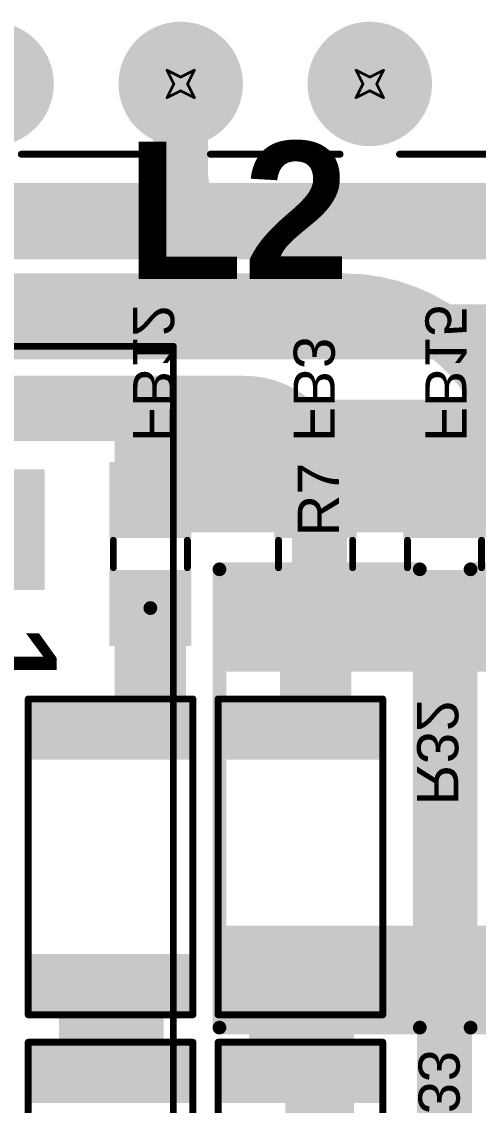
# Model space of a CAD drawing. Header units: inches. Extents: x 0 to 35.2, y -0.7 to 15.9.
# Drawn here: x 1.026 to 1.359, y 2.477 to 3.266 of the extents above; entities that cross this region are included whole.
import ezdxf

# ---------------------------------------------------------------- set-up
doc = ezdxf.new("R2010")
doc.units = ezdxf.units.IN
doc.header["$MEASUREMENT"] = 0
for name, color, linetype in [('Bottom Layer', 5, 'Continuous'), ('Bottom Overlay', 54, 'Continuous'), ('Bottom Paste', 16, 'Continuous'), ('Bottom Solder', 6, 'Continuous'), ('Drill Drawing', 1, 'Continuous'), ('GND1', 16, 'Continuous'), ('GND2', 76, 'Continuous'), ('Multi-Layer', 9, 'Continuous'), ('Pad Holes', 156, 'Continuous'), ('Top Layer', 1, 'Continuous'), ('Top Overlay', 2, 'Continuous'), ('Top Paste', 8, 'Continuous'), ('Top Solder', 216, 'Continuous')]:
    doc.layers.add(name, color=color, linetype=linetype)
doc.styles.add('Arial', font='', dxfattribs={"height": 0.2})
doc.styles.add('Arial_Bold', font='', dxfattribs={"height": 0.2})
doc.styles.get('Arial').set_extended_font_data('Arial')
doc.styles.get('Arial_Bold').set_extended_font_data('Arial', bold=True)

# ---------------------------------------------------------------- blocks, each defined once
blk = doc.blocks.new('RAC05_05SK_480_26')
at = {"layer": 'Bottom Layer'}
blk.add_hatch(color=5, dxfattribs=at).paths.add_polyline_path([(-0.93996065, 0.43996065), (-0.86003935, 0.43996065), (-0.86003935, 0.36003935), (-0.93996065, 0.36003935)])
at = {"layer": 'Bottom Solder'}
blk.add_hatch(color=6, dxfattribs=at).paths.add_polyline_path([(-0.94396065, 0.44396065), (-0.85603935, 0.44396065), (-0.85603935, 0.35603935), (-0.94396065, 0.35603935)])
at = {"layer": 'GND1'}
blk.add_hatch(color=16, dxfattribs=at).paths.add_polyline_path([(-0.93996065, 0.43996065), (-0.86003935, 0.43996065), (-0.86003935, 0.36003935), (-0.93996065, 0.36003935)])
at = {"layer": 'GND2'}
blk.add_hatch(color=76, dxfattribs=at).paths.add_polyline_path([(-0.93996065, 0.43996065), (-0.86003935, 0.43996065), (-0.86003935, 0.36003935), (-0.93996065, 0.36003935)])
at = {"layer": 'Multi-Layer'}
blk.add_hatch(color=9, dxfattribs=at).paths.add_polyline_path([(-0.93996065, 0.43996065), (-0.86003935, 0.43996065), (-0.86003935, 0.36003935), (-0.93996065, 0.36003935)])
at = {"layer": 'Top Layer'}
blk.add_hatch(color=1, dxfattribs=at).paths.add_polyline_path([(-0.93996065, 0.43996065), (-0.86003935, 0.43996065), (-0.86003935, 0.36003935), (-0.93996065, 0.36003935)])
at = {"layer": 'Top Solder'}
blk.add_hatch(color=216, dxfattribs=at).paths.add_polyline_path([(-0.94396065, 0.44396065), (-0.85603935, 0.44396065), (-0.85603935, 0.35603935), (-0.94396065, 0.35603935)])
at = {"layer": 'Top Overlay'}
for points in [[(-1.0334646, -0.5409449, 0.005, 0.005, 0), (-1.0334646, 0.5377953, 0.005, 0.005, 0)], [(1.0334646, 0.5377953, 0.005, 0.005, 0), (-1.0334646, 0.5377953, 0.005, 0.005, 0)]]:
    blk.add_lwpolyline(points, format="xyseb", dxfattribs=at)
blk.add_lwpolyline([(-1.0347146, 0.5377953, 0.0025, 0.0025, 1), (-1.0322146, 0.5377953, 0.0025, 0.0025, 1)], format="xyseb", close=True, dxfattribs=at)
blk.add_lwpolyline([(-1.0347146, 0.5377953, 0.0025, 0.0025, 1), (-1.0322146, 0.5377953, 0.0025, 0.0025, 1)], format="xyseb", close=True, dxfattribs=at)
at = {"layer": 'Top Overlay', "style": 'Arial'}
blk.add_text('1', height=0.0787402, dxfattribs=at).set_placement((-0.8349996, 0.3739996))
blk = doc.blocks.new('RES_2010_B_47')
at = {"layer": 'Bottom Layer'}
for points in [[(-0.11023625, 0.0551181), (-0.07480315, 0.0551181), (-0.07480315, -0.0551181), (-0.11023625, -0.0551181)], [(0.07480315, 0.0551181), (0.11023625, 0.0551181), (0.11023625, -0.0551181), (0.07480315, -0.0551181)]]:
    blk.add_hatch(color=5, dxfattribs=at).paths.add_polyline_path(points)
at = {"layer": 'Bottom Paste'}
for points in [[(-0.11023625, 0.0551181), (-0.07480315, 0.0551181), (-0.07480315, -0.0551181), (-0.11023625, -0.0551181)], [(0.07480315, 0.0551181), (0.11023625, 0.0551181), (0.11023625, -0.0551181), (0.07480315, -0.0551181)]]:
    blk.add_hatch(color=16, dxfattribs=at).paths.add_polyline_path(points)
at = {"layer": 'Bottom Solder'}
for points in [[(-0.11423625, 0.0591181), (-0.07080315, 0.0591181), (-0.07080315, -0.0591181), (-0.11423625, -0.0591181)], [(0.07080315, 0.0591181), (0.11423625, 0.0591181), (0.11423625, -0.0591181), (0.07080315, -0.0591181)]]:
    blk.add_hatch(color=6, dxfattribs=at).paths.add_polyline_path(points)
at = {"layer": 'Bottom Overlay'}
for points in [[(0.115, 0.06, 0.005, 0.005, 0), (-0.115, 0.06, 0.005, 0.005, 0)], [(-0.115, -0.06, 0.005, 0.005, 0), (-0.115, 0.06, 0.005, 0.005, 0)], [(0.115, -0.06, 0.005, 0.005, 0), (0.115, 0.06, 0.005, 0.005, 0)], [(0.115, -0.06, 0.005, 0.005, 0), (-0.115, -0.06, 0.005, 0.005, 0)]]:
    blk.add_lwpolyline(points, format="xyseb", dxfattribs=at)
for points in [[(-0.11625, 0.06, 0.0025, 0.0025, 1), (-0.11375, 0.06, 0.0025, 0.0025, 1)], [(-0.11625, 0.06, 0.0025, 0.0025, 1), (-0.11375, 0.06, 0.0025, 0.0025, 1)], [(0.11375, 0.06, 0.0025, 0.0025, 1), (0.11625, 0.06, 0.0025, 0.0025, 1)], [(0.11375, 0.06, 0.0025, 0.0025, 1), (0.11625, 0.06, 0.0025, 0.0025, 1)], [(-0.11625, -0.06, 0.0025, 0.0025, 1), (-0.11375, -0.06, 0.0025, 0.0025, 1)], [(-0.11625, -0.06, 0.0025, 0.0025, 1), (-0.11375, -0.06, 0.0025, 0.0025, 1)], [(0.11375, -0.06, 0.0025, 0.0025, 1), (0.11625, -0.06, 0.0025, 0.0025, 1)], [(0.11375, -0.06, 0.0025, 0.0025, 1), (0.11625, -0.06, 0.0025, 0.0025, 1)]]:
    blk.add_lwpolyline(points, format="xyseb", close=True, dxfattribs=at)
blk = doc.blocks.new('RES_2010_B_48')
at = {"layer": 'Bottom Layer'}
for points in [[(-0.11023625, 0.0551181), (-0.07480315, 0.0551181), (-0.07480315, -0.0551181), (-0.11023625, -0.0551181)], [(0.07480315, 0.0551181), (0.11023625, 0.0551181), (0.11023625, -0.0551181), (0.07480315, -0.0551181)]]:
    blk.add_hatch(color=5, dxfattribs=at).paths.add_polyline_path(points)
at = {"layer": 'Bottom Paste'}
for points in [[(-0.11023625, 0.0551181), (-0.07480315, 0.0551181), (-0.07480315, -0.0551181), (-0.11023625, -0.0551181)], [(0.07480315, 0.0551181), (0.11023625, 0.0551181), (0.11023625, -0.0551181), (0.07480315, -0.0551181)]]:
    blk.add_hatch(color=16, dxfattribs=at).paths.add_polyline_path(points)
at = {"layer": 'Bottom Solder'}
for points in [[(-0.11423625, 0.0591181), (-0.07080315, 0.0591181), (-0.07080315, -0.0591181), (-0.11423625, -0.0591181)], [(0.07080315, 0.0591181), (0.11423625, 0.0591181), (0.11423625, -0.0591181), (0.07080315, -0.0591181)]]:
    blk.add_hatch(color=6, dxfattribs=at).paths.add_polyline_path(points)
at = {"layer": 'Bottom Overlay'}
for points in [[(0.115, 0.06, 0.005, 0.005, 0), (-0.115, 0.06, 0.005, 0.005, 0)], [(-0.115, -0.06, 0.005, 0.005, 0), (-0.115, 0.06, 0.005, 0.005, 0)], [(0.115, -0.06, 0.005, 0.005, 0), (0.115, 0.06, 0.005, 0.005, 0)], [(0.115, -0.06, 0.005, 0.005, 0), (-0.115, -0.06, 0.005, 0.005, 0)]]:
    blk.add_lwpolyline(points, format="xyseb", dxfattribs=at)
for points in [[(-0.11625, 0.06, 0.0025, 0.0025, 1), (-0.11375, 0.06, 0.0025, 0.0025, 1)], [(-0.11625, 0.06, 0.0025, 0.0025, 1), (-0.11375, 0.06, 0.0025, 0.0025, 1)], [(0.11375, 0.06, 0.0025, 0.0025, 1), (0.11625, 0.06, 0.0025, 0.0025, 1)], [(0.11375, 0.06, 0.0025, 0.0025, 1), (0.11625, 0.06, 0.0025, 0.0025, 1)], [(-0.11625, -0.06, 0.0025, 0.0025, 1), (-0.11375, -0.06, 0.0025, 0.0025, 1)], [(-0.11625, -0.06, 0.0025, 0.0025, 1), (-0.11375, -0.06, 0.0025, 0.0025, 1)], [(0.11375, -0.06, 0.0025, 0.0025, 1), (0.11625, -0.06, 0.0025, 0.0025, 1)], [(0.11375, -0.06, 0.0025, 0.0025, 1), (0.11625, -0.06, 0.0025, 0.0025, 1)]]:
    blk.add_lwpolyline(points, format="xyseb", close=True, dxfattribs=at)
blk = doc.blocks.new('RES_2010_B_78')
at = {"layer": 'Bottom Layer'}
for points in [[(-0.11023625, 0.0551181), (-0.07480315, 0.0551181), (-0.07480315, -0.0551181), (-0.11023625, -0.0551181)], [(0.07480315, 0.0551181), (0.11023625, 0.0551181), (0.11023625, -0.0551181), (0.07480315, -0.0551181)]]:
    blk.add_hatch(color=5, dxfattribs=at).paths.add_polyline_path(points)
at = {"layer": 'Bottom Paste'}
for points in [[(-0.11023625, 0.0551181), (-0.07480315, 0.0551181), (-0.07480315, -0.0551181), (-0.11023625, -0.0551181)], [(0.07480315, 0.0551181), (0.11023625, 0.0551181), (0.11023625, -0.0551181), (0.07480315, -0.0551181)]]:
    blk.add_hatch(color=16, dxfattribs=at).paths.add_polyline_path(points)
at = {"layer": 'Bottom Solder'}
for points in [[(-0.11423625, 0.0591181), (-0.07080315, 0.0591181), (-0.07080315, -0.0591181), (-0.11423625, -0.0591181)], [(0.07080315, 0.0591181), (0.11423625, 0.0591181), (0.11423625, -0.0591181), (0.07080315, -0.0591181)]]:
    blk.add_hatch(color=6, dxfattribs=at).paths.add_polyline_path(points)
at = {"layer": 'Bottom Overlay'}
for points in [[(0.115, 0.06, 0.005, 0.005, 0), (-0.115, 0.06, 0.005, 0.005, 0)], [(-0.115, -0.06, 0.005, 0.005, 0), (-0.115, 0.06, 0.005, 0.005, 0)], [(0.115, -0.06, 0.005, 0.005, 0), (0.115, 0.06, 0.005, 0.005, 0)], [(0.115, -0.06, 0.005, 0.005, 0), (-0.115, -0.06, 0.005, 0.005, 0)]]:
    blk.add_lwpolyline(points, format="xyseb", dxfattribs=at)
for points in [[(-0.11625, 0.06, 0.0025, 0.0025, 1), (-0.11375, 0.06, 0.0025, 0.0025, 1)], [(-0.11625, 0.06, 0.0025, 0.0025, 1), (-0.11375, 0.06, 0.0025, 0.0025, 1)], [(0.11375, 0.06, 0.0025, 0.0025, 1), (0.11625, 0.06, 0.0025, 0.0025, 1)], [(0.11375, 0.06, 0.0025, 0.0025, 1), (0.11625, 0.06, 0.0025, 0.0025, 1)], [(-0.11625, -0.06, 0.0025, 0.0025, 1), (-0.11375, -0.06, 0.0025, 0.0025, 1)], [(-0.11625, -0.06, 0.0025, 0.0025, 1), (-0.11375, -0.06, 0.0025, 0.0025, 1)], [(0.11375, -0.06, 0.0025, 0.0025, 1), (0.11625, -0.06, 0.0025, 0.0025, 1)], [(0.11375, -0.06, 0.0025, 0.0025, 1), (0.11625, -0.06, 0.0025, 0.0025, 1)]]:
    blk.add_lwpolyline(points, format="xyseb", close=True, dxfattribs=at)
blk = doc.blocks.new('RES_2010_B_79')
at = {"layer": 'Bottom Layer'}
for points in [[(-0.11023625, 0.0551181), (-0.07480315, 0.0551181), (-0.07480315, -0.0551181), (-0.11023625, -0.0551181)], [(0.07480315, 0.0551181), (0.11023625, 0.0551181), (0.11023625, -0.0551181), (0.07480315, -0.0551181)]]:
    blk.add_hatch(color=5, dxfattribs=at).paths.add_polyline_path(points)
at = {"layer": 'Bottom Paste'}
for points in [[(-0.11023625, 0.0551181), (-0.07480315, 0.0551181), (-0.07480315, -0.0551181), (-0.11023625, -0.0551181)], [(0.07480315, 0.0551181), (0.11023625, 0.0551181), (0.11023625, -0.0551181), (0.07480315, -0.0551181)]]:
    blk.add_hatch(color=16, dxfattribs=at).paths.add_polyline_path(points)
at = {"layer": 'Bottom Solder'}
for points in [[(-0.11423625, 0.0591181), (-0.07080315, 0.0591181), (-0.07080315, -0.0591181), (-0.11423625, -0.0591181)], [(0.07080315, 0.0591181), (0.11423625, 0.0591181), (0.11423625, -0.0591181), (0.07080315, -0.0591181)]]:
    blk.add_hatch(color=6, dxfattribs=at).paths.add_polyline_path(points)
at = {"layer": 'Bottom Overlay'}
for points in [[(0.115, 0.06, 0.005, 0.005, 0), (-0.115, 0.06, 0.005, 0.005, 0)], [(-0.115, -0.06, 0.005, 0.005, 0), (-0.115, 0.06, 0.005, 0.005, 0)], [(0.115, -0.06, 0.005, 0.005, 0), (0.115, 0.06, 0.005, 0.005, 0)], [(0.115, -0.06, 0.005, 0.005, 0), (-0.115, -0.06, 0.005, 0.005, 0)]]:
    blk.add_lwpolyline(points, format="xyseb", dxfattribs=at)
for points in [[(-0.11625, 0.06, 0.0025, 0.0025, 1), (-0.11375, 0.06, 0.0025, 0.0025, 1)], [(-0.11625, 0.06, 0.0025, 0.0025, 1), (-0.11375, 0.06, 0.0025, 0.0025, 1)], [(0.11375, 0.06, 0.0025, 0.0025, 1), (0.11625, 0.06, 0.0025, 0.0025, 1)], [(0.11375, 0.06, 0.0025, 0.0025, 1), (0.11625, 0.06, 0.0025, 0.0025, 1)], [(-0.11625, -0.06, 0.0025, 0.0025, 1), (-0.11375, -0.06, 0.0025, 0.0025, 1)], [(-0.11625, -0.06, 0.0025, 0.0025, 1), (-0.11375, -0.06, 0.0025, 0.0025, 1)], [(0.11375, -0.06, 0.0025, 0.0025, 1), (0.11625, -0.06, 0.0025, 0.0025, 1)], [(0.11375, -0.06, 0.0025, 0.0025, 1), (0.11625, -0.06, 0.0025, 0.0025, 1)]]:
    blk.add_lwpolyline(points, format="xyseb", close=True, dxfattribs=at)
blk = doc.blocks.new('RES_2512_100')
at = {"layer": 'Top Layer'}
for points in [[(-0.15944875, 0.06692915), (-0.09645665, 0.06692915), (-0.09645665, -0.06692915), (-0.15944875, -0.06692915)], [(0.09645675, 0.06692915), (0.15944885, 0.06692915), (0.15944885, -0.06692915), (0.09645675, -0.06692915)]]:
    blk.add_hatch(color=1, dxfattribs=at).paths.add_polyline_path(points)
at = {"layer": 'Top Paste'}
for points in [[(-0.15944875, 0.06692915), (-0.09645665, 0.06692915), (-0.09645665, -0.06692915), (-0.15944875, -0.06692915)], [(0.09645675, 0.06692915), (0.15944885, 0.06692915), (0.15944885, -0.06692915), (0.09645675, -0.06692915)]]:
    blk.add_hatch(color=8, dxfattribs=at).paths.add_polyline_path(points)
at = {"layer": 'Top Solder'}
for points in [[(-0.16344875, 0.07092915), (-0.09245665, 0.07092915), (-0.09245665, -0.07092915), (-0.16344875, -0.07092915)], [(0.09245675, 0.07092915), (0.16344885, 0.07092915), (0.16344885, -0.07092915), (0.09245675, -0.07092915)]]:
    blk.add_hatch(color=216, dxfattribs=at).paths.add_polyline_path(points)
at = {"layer": 'Top Overlay'}
for points in [[(-0.167, -0.073, 0.01, 0.01, 0), (-0.167, 0.073, 0.01, 0.01, 0)], [(0.1667936, 0.073, 0.01, 0.01, 0), (-0.167, 0.073, 0.01, 0.01, 0)], [(0.1667936, -0.073, 0.01, 0.01, 0), (0.1667936, 0.073, 0.01, 0.01, 0)], [(0.1667936, -0.073, 0.01, 0.01, 0), (-0.167, -0.073, 0.01, 0.01, 0)]]:
    blk.add_lwpolyline(points, format="xyseb", dxfattribs=at)
for points in [[(-0.1695, 0.073, 0.005, 0.005, 1), (-0.1645, 0.073, 0.005, 0.005, 1)], [(-0.1695, 0.073, 0.005, 0.005, 1), (-0.1645, 0.073, 0.005, 0.005, 1)], [(0.1642936, 0.073, 0.005, 0.005, 1), (0.1692936, 0.073, 0.005, 0.005, 1)], [(0.1642936, 0.073, 0.005, 0.005, 1), (0.1692936, 0.073, 0.005, 0.005, 1)], [(-0.1695, -0.073, 0.005, 0.005, 1), (-0.1645, -0.073, 0.005, 0.005, 1)], [(-0.1695, -0.073, 0.005, 0.005, 1), (-0.1645, -0.073, 0.005, 0.005, 1)], [(0.1642936, -0.073, 0.005, 0.005, 1), (0.1692936, -0.073, 0.005, 0.005, 1)], [(0.1642936, -0.073, 0.005, 0.005, 1), (0.1692936, -0.073, 0.005, 0.005, 1)]]:
    blk.add_lwpolyline(points, format="xyseb", close=True, dxfattribs=at)
blk = doc.blocks.new('RES_2512_102')
at = {"layer": 'Top Layer'}
for points in [[(-0.15944875, 0.06692915), (-0.09645665, 0.06692915), (-0.09645665, -0.06692915), (-0.15944875, -0.06692915)], [(0.09645675, 0.06692915), (0.15944885, 0.06692915), (0.15944885, -0.06692915), (0.09645675, -0.06692915)]]:
    blk.add_hatch(color=1, dxfattribs=at).paths.add_polyline_path(points)
at = {"layer": 'Top Paste'}
for points in [[(-0.15944875, 0.06692915), (-0.09645665, 0.06692915), (-0.09645665, -0.06692915), (-0.15944875, -0.06692915)], [(0.09645675, 0.06692915), (0.15944885, 0.06692915), (0.15944885, -0.06692915), (0.09645675, -0.06692915)]]:
    blk.add_hatch(color=8, dxfattribs=at).paths.add_polyline_path(points)
at = {"layer": 'Top Solder'}
for points in [[(-0.16344875, 0.07092915), (-0.09245665, 0.07092915), (-0.09245665, -0.07092915), (-0.16344875, -0.07092915)], [(0.09245675, 0.07092915), (0.16344885, 0.07092915), (0.16344885, -0.07092915), (0.09245675, -0.07092915)]]:
    blk.add_hatch(color=216, dxfattribs=at).paths.add_polyline_path(points)
at = {"layer": 'Top Overlay'}
for points in [[(-0.167, -0.073, 0.01, 0.01, 0), (-0.167, 0.073, 0.01, 0.01, 0)], [(0.1667936, 0.073, 0.01, 0.01, 0), (-0.167, 0.073, 0.01, 0.01, 0)], [(0.1667936, -0.073, 0.01, 0.01, 0), (0.1667936, 0.073, 0.01, 0.01, 0)], [(0.1667936, -0.073, 0.01, 0.01, 0), (-0.167, -0.073, 0.01, 0.01, 0)]]:
    blk.add_lwpolyline(points, format="xyseb", dxfattribs=at)
for points in [[(-0.1695, 0.073, 0.005, 0.005, 1), (-0.1645, 0.073, 0.005, 0.005, 1)], [(-0.1695, 0.073, 0.005, 0.005, 1), (-0.1645, 0.073, 0.005, 0.005, 1)], [(0.1642936, 0.073, 0.005, 0.005, 1), (0.1692936, 0.073, 0.005, 0.005, 1)], [(0.1642936, 0.073, 0.005, 0.005, 1), (0.1692936, 0.073, 0.005, 0.005, 1)], [(-0.1695, -0.073, 0.005, 0.005, 1), (-0.1645, -0.073, 0.005, 0.005, 1)], [(-0.1695, -0.073, 0.005, 0.005, 1), (-0.1645, -0.073, 0.005, 0.005, 1)], [(0.1642936, -0.073, 0.005, 0.005, 1), (0.1692936, -0.073, 0.005, 0.005, 1)], [(0.1642936, -0.073, 0.005, 0.005, 1), (0.1692936, -0.073, 0.005, 0.005, 1)]]:
    blk.add_lwpolyline(points, format="xyseb", close=True, dxfattribs=at)
blk = doc.blocks.new('691322110007_116')
at = {"layer": 'Bottom Layer'}
h = blk.add_hatch(color=5, dxfattribs=at)
edge = h.paths.add_edge_path()
edge.add_arc((0, 0), 0.0413386, 0, 360)
h = blk.add_hatch(color=5, dxfattribs=at)
edge = h.paths.add_edge_path()
edge.add_arc((0.1377953, 0), 0.0413386, 0, 360)
h = blk.add_hatch(color=5, dxfattribs=at)
edge = h.paths.add_edge_path()
edge.add_arc((0.2755906, 0), 0.0413386, 0, 360)
at = {"layer": 'Bottom Solder'}
h = blk.add_hatch(color=6, dxfattribs=at)
edge = h.paths.add_edge_path()
edge.add_arc((0, 0), 0.0453386, 0, 360)
h = blk.add_hatch(color=6, dxfattribs=at)
edge = h.paths.add_edge_path()
edge.add_arc((0.1377953, 0), 0.0453386, 0, 360)
h = blk.add_hatch(color=6, dxfattribs=at)
edge = h.paths.add_edge_path()
edge.add_arc((0.2755906, 0), 0.0453386, 0, 360)
at = {"layer": 'GND1'}
h = blk.add_hatch(color=16, dxfattribs=at)
edge = h.paths.add_edge_path()
edge.add_arc((0, 0), 0.0413386, 0, 360)
h = blk.add_hatch(color=16, dxfattribs=at)
edge = h.paths.add_edge_path()
edge.add_arc((0.1377953, 0), 0.0413386, 0, 360)
h = blk.add_hatch(color=16, dxfattribs=at)
edge = h.paths.add_edge_path()
edge.add_arc((0.2755906, 0), 0.0413386, 0, 360)
at = {"layer": 'GND2'}
h = blk.add_hatch(color=76, dxfattribs=at)
edge = h.paths.add_edge_path()
edge.add_arc((0, 0), 0.0413386, 0, 360)
h = blk.add_hatch(color=76, dxfattribs=at)
edge = h.paths.add_edge_path()
edge.add_arc((0.1377953, 0), 0.0413386, 0, 360)
h = blk.add_hatch(color=76, dxfattribs=at)
edge = h.paths.add_edge_path()
edge.add_arc((0.2755906, 0), 0.0413386, 0, 360)
at = {"layer": 'Multi-Layer'}
h = blk.add_hatch(color=9, dxfattribs=at)
edge = h.paths.add_edge_path()
edge.add_arc((0, 0), 0.0413386, 0, 360)
h = blk.add_hatch(color=9, dxfattribs=at)
edge = h.paths.add_edge_path()
edge.add_arc((0.1377953, 0), 0.0413386, 0, 360)
h = blk.add_hatch(color=9, dxfattribs=at)
edge = h.paths.add_edge_path()
edge.add_arc((0.2755906, 0), 0.0413386, 0, 360)
at = {"layer": 'Pad Holes'}
h = blk.add_hatch(color=7, dxfattribs=at)
edge = h.paths.add_edge_path()
edge.add_arc((0, 0), 0.027559, 0, 360)
h = blk.add_hatch(color=7, dxfattribs=at)
edge = h.paths.add_edge_path()
edge.add_arc((0.1377953, 0), 0.027559, 0, 360)
h = blk.add_hatch(color=7, dxfattribs=at)
edge = h.paths.add_edge_path()
edge.add_arc((0.2755906, 0), 0.027559, 0, 360)
at = {"layer": 'Top Layer'}
h = blk.add_hatch(color=1, dxfattribs=at)
edge = h.paths.add_edge_path()
edge.add_arc((0, 0), 0.0413386, 0, 360)
h = blk.add_hatch(color=1, dxfattribs=at)
edge = h.paths.add_edge_path()
edge.add_arc((0.1377953, 0), 0.0413386, 0, 360)
h = blk.add_hatch(color=1, dxfattribs=at)
edge = h.paths.add_edge_path()
edge.add_arc((0.2755906, 0), 0.0413386, 0, 360)
at = {"layer": 'Top Solder'}
h = blk.add_hatch(color=216, dxfattribs=at)
edge = h.paths.add_edge_path()
edge.add_arc((0, 0), 0.0453386, 0, 360)
h = blk.add_hatch(color=216, dxfattribs=at)
edge = h.paths.add_edge_path()
edge.add_arc((0.1377953, 0), 0.0453386, 0, 360)
h = blk.add_hatch(color=216, dxfattribs=at)
edge = h.paths.add_edge_path()
edge.add_arc((0.2755906, 0), 0.0453386, 0, 360)
at = {"layer": 'Top Overlay'}
for points in [[(-0.0216534, 0.0511811, 0.005, 0.005, 0), (-0.1161417, 0.0511811, 0.005, 0.005, 0)], [(0.1161417, 0.0511811, 0.005, 0.005, 0), (0.0216534, 0.0511811, 0.005, 0.005, 0)], [(0.253937, 0.0511811, 0.005, 0.005, 0), (0.1594488, 0.0511811, 0.005, 0.005, 0)]]:
    blk.add_lwpolyline(points, format="xyseb", dxfattribs=at)
for points in [[(-0.0229034, 0.0511811, 0.0025, 0.0025, 1), (-0.0204034, 0.0511811, 0.0025, 0.0025, 1)], [(0.0204034, 0.0511811, 0.0025, 0.0025, 1), (0.0229034, 0.0511811, 0.0025, 0.0025, 1)], [(0.1148917, 0.0511811, 0.0025, 0.0025, 1), (0.1173917, 0.0511811, 0.0025, 0.0025, 1)], [(0.1581988, 0.0511811, 0.0025, 0.0025, 1), (0.1606988, 0.0511811, 0.0025, 0.0025, 1)], [(0.252687, 0.0511811, 0.0025, 0.0025, 1), (0.255187, 0.0511811, 0.0025, 0.0025, 1)]]:
    blk.add_lwpolyline(points, format="xyseb", close=True, dxfattribs=at)
blk = doc.blocks.new('I___0805_B_118')
at = {"layer": 'Bottom Layer'}
for points in [[(-0.06299205, 0.02598425), (-0.01574795, 0.02598425), (-0.01574795, -0.02598425), (-0.06299205, -0.02598425)], [(0.01574805, 0.02598425), (0.06299215, 0.02598425), (0.06299215, -0.02598425), (0.01574805, -0.02598425)]]:
    blk.add_hatch(color=5, dxfattribs=at).paths.add_polyline_path(points)
at = {"layer": 'Bottom Paste'}
for points in [[(-0.06299205, 0.02598425), (-0.01574795, 0.02598425), (-0.01574795, -0.02598425), (-0.06299205, -0.02598425)], [(0.01574805, 0.02598425), (0.06299215, 0.02598425), (0.06299215, -0.02598425), (0.01574805, -0.02598425)]]:
    blk.add_hatch(color=16, dxfattribs=at).paths.add_polyline_path(points)
at = {"layer": 'Bottom Solder'}
for points in [[(-0.06699205, 0.02998425), (-0.01174795, 0.02998425), (-0.01174795, -0.02998425), (-0.06699205, -0.02998425)], [(0.01174805, 0.02998425), (0.06699215, 0.02998425), (0.06699215, -0.02998425), (0.01174805, -0.02998425)]]:
    blk.add_hatch(color=6, dxfattribs=at).paths.add_polyline_path(points)
at = {"layer": 'Bottom Overlay'}
for points in [[(0.01, 0.027, 0.005, 0.005, 0), (-0.01, 0.027, 0.005, 0.005, 0)], [(0.01, -0.027, 0.005, 0.005, 0), (-0.01, -0.027, 0.005, 0.005, 0)]]:
    blk.add_lwpolyline(points, format="xyseb", dxfattribs=at)
for points in [[(-0.01125, 0.027, 0.0025, 0.0025, 1), (-0.00875, 0.027, 0.0025, 0.0025, 1)], [(0.00875, 0.027, 0.0025, 0.0025, 1), (0.01125, 0.027, 0.0025, 0.0025, 1)], [(-0.01125, -0.027, 0.0025, 0.0025, 1), (-0.00875, -0.027, 0.0025, 0.0025, 1)], [(0.00875, -0.027, 0.0025, 0.0025, 1), (0.01125, -0.027, 0.0025, 0.0025, 1)]]:
    blk.add_lwpolyline(points, format="xyseb", close=True, dxfattribs=at)
blk = doc.blocks.new('I___0805_B_119')
at = {"layer": 'Bottom Layer'}
for points in [[(-0.06299205, 0.02598425), (-0.01574795, 0.02598425), (-0.01574795, -0.02598425), (-0.06299205, -0.02598425)], [(0.01574805, 0.02598425), (0.06299215, 0.02598425), (0.06299215, -0.02598425), (0.01574805, -0.02598425)]]:
    blk.add_hatch(color=5, dxfattribs=at).paths.add_polyline_path(points)
at = {"layer": 'Bottom Paste'}
for points in [[(-0.06299205, 0.02598425), (-0.01574795, 0.02598425), (-0.01574795, -0.02598425), (-0.06299205, -0.02598425)], [(0.01574805, 0.02598425), (0.06299215, 0.02598425), (0.06299215, -0.02598425), (0.01574805, -0.02598425)]]:
    blk.add_hatch(color=16, dxfattribs=at).paths.add_polyline_path(points)
at = {"layer": 'Bottom Solder'}
for points in [[(-0.06699205, 0.02998425), (-0.01174795, 0.02998425), (-0.01174795, -0.02998425), (-0.06699205, -0.02998425)], [(0.01174805, 0.02998425), (0.06699215, 0.02998425), (0.06699215, -0.02998425), (0.01174805, -0.02998425)]]:
    blk.add_hatch(color=6, dxfattribs=at).paths.add_polyline_path(points)
at = {"layer": 'Bottom Overlay'}
for points in [[(0.01, 0.027, 0.005, 0.005, 0), (-0.01, 0.027, 0.005, 0.005, 0)], [(0.01, -0.027, 0.005, 0.005, 0), (-0.01, -0.027, 0.005, 0.005, 0)]]:
    blk.add_lwpolyline(points, format="xyseb", dxfattribs=at)
for points in [[(-0.01125, 0.027, 0.0025, 0.0025, 1), (-0.00875, 0.027, 0.0025, 0.0025, 1)], [(0.00875, 0.027, 0.0025, 0.0025, 1), (0.01125, 0.027, 0.0025, 0.0025, 1)], [(-0.01125, -0.027, 0.0025, 0.0025, 1), (-0.00875, -0.027, 0.0025, 0.0025, 1)], [(0.00875, -0.027, 0.0025, 0.0025, 1), (0.01125, -0.027, 0.0025, 0.0025, 1)]]:
    blk.add_lwpolyline(points, format="xyseb", close=True, dxfattribs=at)
blk = doc.blocks.new('I___0805_B_128')
at = {"layer": 'Bottom Layer'}
for points in [[(-0.06299205, 0.02598425), (-0.01574795, 0.02598425), (-0.01574795, -0.02598425), (-0.06299205, -0.02598425)], [(0.01574805, 0.02598425), (0.06299215, 0.02598425), (0.06299215, -0.02598425), (0.01574805, -0.02598425)]]:
    blk.add_hatch(color=5, dxfattribs=at).paths.add_polyline_path(points)
at = {"layer": 'Bottom Paste'}
for points in [[(-0.06299205, 0.02598425), (-0.01574795, 0.02598425), (-0.01574795, -0.02598425), (-0.06299205, -0.02598425)], [(0.01574805, 0.02598425), (0.06299215, 0.02598425), (0.06299215, -0.02598425), (0.01574805, -0.02598425)]]:
    blk.add_hatch(color=16, dxfattribs=at).paths.add_polyline_path(points)
at = {"layer": 'Bottom Solder'}
for points in [[(-0.06699205, 0.02998425), (-0.01174795, 0.02998425), (-0.01174795, -0.02998425), (-0.06699205, -0.02998425)], [(0.01174805, 0.02998425), (0.06699215, 0.02998425), (0.06699215, -0.02998425), (0.01174805, -0.02998425)]]:
    blk.add_hatch(color=6, dxfattribs=at).paths.add_polyline_path(points)
at = {"layer": 'Bottom Overlay'}
for points in [[(0.01, 0.027, 0.005, 0.005, 0), (-0.01, 0.027, 0.005, 0.005, 0)], [(0.01, -0.027, 0.005, 0.005, 0), (-0.01, -0.027, 0.005, 0.005, 0)]]:
    blk.add_lwpolyline(points, format="xyseb", dxfattribs=at)
for points in [[(-0.01125, 0.027, 0.0025, 0.0025, 1), (-0.00875, 0.027, 0.0025, 0.0025, 1)], [(0.00875, 0.027, 0.0025, 0.0025, 1), (0.01125, 0.027, 0.0025, 0.0025, 1)], [(-0.01125, -0.027, 0.0025, 0.0025, 1), (-0.00875, -0.027, 0.0025, 0.0025, 1)], [(0.00875, -0.027, 0.0025, 0.0025, 1), (0.01125, -0.027, 0.0025, 0.0025, 1)]]:
    blk.add_lwpolyline(points, format="xyseb", close=True, dxfattribs=at)

msp = doc.modelspace()

# ---------------------------------------------------------------- hatches: boundary and pattern name
at = {"layer": 'Bottom Layer'}
for points in [[(1.0936426, 2.8938474), (1.7299602, 2.8938474), (1.7299602, 2.9901104), (1.0936426, 2.9901104)], [(1.0936366, 2.7499923), (1.1456052, 2.7499923), (1.1456052, 2.8387293), (1.0936366, 2.8387293)], [(1.2140127, 2.7499924), (1.2659813, 2.7499924), (1.2659813, 2.8387294), (1.2140127, 2.8387294)], [(1.0531391, 2.4999875), (1.1292319, 2.4999875), (1.1292319, 2.5649529), (1.0531391, 2.5649529)], [(1.1915121, 2.4999952), (1.2676049, 2.4999952), (1.2676049, 2.5649606), (1.1915121, 2.5649606)]]:
    msp.add_hatch(color=5, dxfattribs=at).paths.add_polyline_path(points)

# ---------------------------------------------------------------- linework, layer by layer
for points in [[(1.1417339, 3.1544468, 0.04, 0.04, 0), (1.1417339, 3.2204724, 0.04, 0.04, 0)], [(1.1417339, 3.1544468, 0.04, 0.04, -0.4142135623730951), (1.1, 3.1127129, 0.04, 0.04, 0)], [(1.1834678, 3.1127129, 0.04, 0.04, -0.4142135623730951), (1.1417339, 3.1544468, 0.04, 0.04, 0)], [(0.8234211, 3.1127129, 0.04, 0.04, 0), (1.1, 3.1127129, 0.04, 0.04, 0)], [(1.1, 3.1127129, 0.04, 0.04, 0), (1.1834678, 3.1127129, 0.04, 0.04, 0)], [(1.1834678, 3.1127129, 0.04, 0.04, 0), (2.0649369, 3.1127129, 0.04, 0.04, 0)], [(0.8783531, 3.04, 0.04, 0.04, 0), (1.568047, 3.04, 0.04, 0.04, 0)], [(0.9633672, 2.9755185, 0.03, 0.03, 0), (1.3782618, 2.9755185, 0.03, 0.03, 0)], [(1.3339686, 1.565963, 0.04, 0.04, 0), (1.3339686, 2.8387294, 0.04, 0.04, 0)], [(1.1196269, 2.8387294, 0.01, 0.01, 0), (1.1196299, 2.8387294, 0.01, 0.01, 0)]]:
    msp.add_lwpolyline(points, format="xyseb", dxfattribs=at)
for points in [[(1.1317339, 3.2204724, 0.02, 0.02, 1), (1.1517339, 3.2204724, 0.02, 0.02, 1)], [(1.1317339, 3.1544468, 0.02, 0.02, 1), (1.1517339, 3.1544468, 0.02, 0.02, 1)], [(1.1317339, 3.1544468, 0.02, 0.02, 1), (1.1517339, 3.1544468, 0.02, 0.02, 1)], [(1.1317339, 3.1544468, 0.02, 0.02, 1), (1.1517339, 3.1544468, 0.02, 0.02, 1)], [(1.09, 3.1127129, 0.02, 0.02, 1), (1.11, 3.1127129, 0.02, 0.02, 1)], [(1.09, 3.1127129, 0.02, 0.02, 1), (1.11, 3.1127129, 0.02, 0.02, 1)], [(1.09, 3.1127129, 0.02, 0.02, 1), (1.11, 3.1127129, 0.02, 0.02, 1)], [(1.1734678, 3.1127129, 0.02, 0.02, 1), (1.1934678, 3.1127129, 0.02, 0.02, 1)], [(1.1734678, 3.1127129, 0.02, 0.02, 1), (1.1934678, 3.1127129, 0.02, 0.02, 1)], [(1.1734678, 3.1127129, 0.02, 0.02, 1), (1.1934678, 3.1127129, 0.02, 0.02, 1)], [(1.3239686, 2.8387294, 0.02, 0.02, 1), (1.3439686, 2.8387294, 0.02, 0.02, 1)], [(1.1171269, 2.8387294, 0.005, 0.005, 1), (1.1221269, 2.8387294, 0.005, 0.005, 1)], [(1.1171299, 2.8387294, 0.005, 0.005, 1), (1.1221299, 2.8387294, 0.005, 0.005, 1)]]:
    msp.add_lwpolyline(points, format="xyseb", close=True, dxfattribs=at)
at = {"layer": 'Drill Drawing'}
for points in [[(1.1317339, 3.2304724, 0.002, 0.002, 0), (1.1417339, 3.2254724, 0.002, 0.002, 0)], [(1.1317339, 3.2304724, 0.002, 0.002, 0), (1.1367339, 3.2204724, 0.002, 0.002, 0)], [(1.1417339, 3.2254724, 0.002, 0.002, 0), (1.1517339, 3.2304724, 0.002, 0.002, 0)], [(1.1467339, 3.2204724, 0.002, 0.002, 0), (1.1517339, 3.2304724, 0.002, 0.002, 0)], [(1.2695292, 3.2304724, 0.002, 0.002, 0), (1.2795292, 3.2254724, 0.002, 0.002, 0)], [(1.2695292, 3.2304724, 0.002, 0.002, 0), (1.2745292, 3.2204724, 0.002, 0.002, 0)], [(1.2795292, 3.2254724, 0.002, 0.002, 0), (1.2895292, 3.2304724, 0.002, 0.002, 0)], [(1.2845292, 3.2204724, 0.002, 0.002, 0), (1.2895292, 3.2304724, 0.002, 0.002, 0)], [(1.1317339, 3.2104724, 0.002, 0.002, 0), (1.1367339, 3.2204724, 0.002, 0.002, 0)], [(1.1467339, 3.2204724, 0.002, 0.002, 0), (1.1517339, 3.2104724, 0.002, 0.002, 0)], [(1.2695292, 3.2104724, 0.002, 0.002, 0), (1.2745292, 3.2204724, 0.002, 0.002, 0)], [(1.2845292, 3.2204724, 0.002, 0.002, 0), (1.2895292, 3.2104724, 0.002, 0.002, 0)], [(1.1317339, 3.2104724, 0.002, 0.002, 0), (1.1417339, 3.2154724, 0.002, 0.002, 0)], [(1.1417339, 3.2154724, 0.002, 0.002, 0), (1.1517339, 3.2104724, 0.002, 0.002, 0)], [(1.2695292, 3.2104724, 0.002, 0.002, 0), (1.2795292, 3.2154724, 0.002, 0.002, 0)], [(1.2795292, 3.2154724, 0.002, 0.002, 0), (1.2895292, 3.2104724, 0.002, 0.002, 0)]]:
    msp.add_lwpolyline(points, format="xyseb", dxfattribs=at)
for points in [[(1.1312339, 3.2304724, 0.001, 0.001, 1), (1.1322339, 3.2304724, 0.001, 0.001, 1)], [(1.1312339, 3.2304724, 0.001, 0.001, 1), (1.1322339, 3.2304724, 0.001, 0.001, 1)], [(1.1512339, 3.2304724, 0.001, 0.001, 1), (1.1522339, 3.2304724, 0.001, 0.001, 1)], [(1.1512339, 3.2304724, 0.001, 0.001, 1), (1.1522339, 3.2304724, 0.001, 0.001, 1)], [(1.2690292, 3.2304724, 0.001, 0.001, 1), (1.2700292, 3.2304724, 0.001, 0.001, 1)], [(1.2690292, 3.2304724, 0.001, 0.001, 1), (1.2700292, 3.2304724, 0.001, 0.001, 1)], [(1.2890292, 3.2304724, 0.001, 0.001, 1), (1.2900292, 3.2304724, 0.001, 0.001, 1)], [(1.2890292, 3.2304724, 0.001, 0.001, 1), (1.2900292, 3.2304724, 0.001, 0.001, 1)], [(1.1362339, 3.2204724, 0.001, 0.001, 1), (1.1372339, 3.2204724, 0.001, 0.001, 1)], [(1.1362339, 3.2204724, 0.001, 0.001, 1), (1.1372339, 3.2204724, 0.001, 0.001, 1)], [(1.1412339, 3.2254724, 0.001, 0.001, 1), (1.1422339, 3.2254724, 0.001, 0.001, 1)], [(1.1412339, 3.2254724, 0.001, 0.001, 1), (1.1422339, 3.2254724, 0.001, 0.001, 1)], [(1.1462339, 3.2204724, 0.001, 0.001, 1), (1.1472339, 3.2204724, 0.001, 0.001, 1)], [(1.1462339, 3.2204724, 0.001, 0.001, 1), (1.1472339, 3.2204724, 0.001, 0.001, 1)], [(1.2740292, 3.2204724, 0.001, 0.001, 1), (1.2750292, 3.2204724, 0.001, 0.001, 1)], [(1.2740292, 3.2204724, 0.001, 0.001, 1), (1.2750292, 3.2204724, 0.001, 0.001, 1)], [(1.2790292, 3.2254724, 0.001, 0.001, 1), (1.2800292, 3.2254724, 0.001, 0.001, 1)], [(1.2790292, 3.2254724, 0.001, 0.001, 1), (1.2800292, 3.2254724, 0.001, 0.001, 1)], [(1.2840292, 3.2204724, 0.001, 0.001, 1), (1.2850292, 3.2204724, 0.001, 0.001, 1)], [(1.2840292, 3.2204724, 0.001, 0.001, 1), (1.2850292, 3.2204724, 0.001, 0.001, 1)], [(1.1412339, 3.2154724, 0.001, 0.001, 1), (1.1422339, 3.2154724, 0.001, 0.001, 1)], [(1.1412339, 3.2154724, 0.001, 0.001, 1), (1.1422339, 3.2154724, 0.001, 0.001, 1)], [(1.2790292, 3.2154724, 0.001, 0.001, 1), (1.2800292, 3.2154724, 0.001, 0.001, 1)], [(1.2790292, 3.2154724, 0.001, 0.001, 1), (1.2800292, 3.2154724, 0.001, 0.001, 1)], [(1.1312339, 3.2104724, 0.001, 0.001, 1), (1.1322339, 3.2104724, 0.001, 0.001, 1)], [(1.1312339, 3.2104724, 0.001, 0.001, 1), (1.1322339, 3.2104724, 0.001, 0.001, 1)], [(1.1512339, 3.2104724, 0.001, 0.001, 1), (1.1522339, 3.2104724, 0.001, 0.001, 1)], [(1.1512339, 3.2104724, 0.001, 0.001, 1), (1.1522339, 3.2104724, 0.001, 0.001, 1)], [(1.2690292, 3.2104724, 0.001, 0.001, 1), (1.2700292, 3.2104724, 0.001, 0.001, 1)], [(1.2690292, 3.2104724, 0.001, 0.001, 1), (1.2700292, 3.2104724, 0.001, 0.001, 1)], [(1.2890292, 3.2104724, 0.001, 0.001, 1), (1.2900292, 3.2104724, 0.001, 0.001, 1)], [(1.2890292, 3.2104724, 0.001, 0.001, 1), (1.2900292, 3.2104724, 0.001, 0.001, 1)]]:
    msp.add_lwpolyline(points, format="xyseb", close=True, dxfattribs=at)
at = {"layer": 'GND1'}
msp.add_lwpolyline([(0.1763789, 3.1233848, 0.05, 0.05, 0), (1.6372941, 3.1233848, 0.05, 0.05, 0)], format="xyseb", dxfattribs=at)
at = {"layer": 'GND2'}
msp.add_lwpolyline([(0.1763789, 3.1233848, 0.05, 0.05, 0), (1.6372941, 3.1233848, 0.05, 0.05, 0)], format="xyseb", dxfattribs=at)
at = {"layer": 'Top Layer'}
for points in [[(0.7195409, 3.0625043, 0.04, 0.04, 0), (1.2604761, 3.0625043, 0.04, 0.04, 0)], [(1.2604761, 3.0625043, 0.04, 0.04, 0), (1.2606026, 3.0625042, 0.04, 0.04, 0)], [(1.2606026, 3.0625043, 0.04, 0.04, -0.4142137475861064), (1.3852477, 2.9378595, 0.04, 0.04, 0)], [(0.436986, 2.9878937, 0.04, 0.04, 0), (1.1881043, 2.9878937, 0.04, 0.04, 0)], [(1.1881043, 2.9878937, 0.04, 0.04, -0.4139613979799857), (1.2429231, 2.9331221, 0.04, 0.04, 0)], [(1.2429231, 2.9330444, 0.04, 0.04, 0), (1.2429686, 2.8278937, 0.04, 0.04, 0)], [(1.2429686, 2.3466562, 0.05, 0.05, 0), (1.2429686, 2.5719882, 0.05, 0.05, 0)]]:
    msp.add_lwpolyline(points, format="xyseb", dxfattribs=at)
for points in [[(1.2504761, 3.0625043, 0.02, 0.02, 1), (1.2704761, 3.0625043, 0.02, 0.02, 1)], [(1.2504761, 3.0625043, 0.02, 0.02, 1), (1.2704761, 3.0625043, 0.02, 0.02, 1)], [(1.2506026, 3.0625043, 0.02, 0.02, 1), (1.2706026, 3.0625043, 0.02, 0.02, 1)], [(1.2506026, 3.0625042, 0.02, 0.02, 1), (1.2706026, 3.0625042, 0.02, 0.02, 1)], [(1.1781043, 2.9878937, 0.02, 0.02, 1), (1.1981043, 2.9878937, 0.02, 0.02, 1)], [(1.1781043, 2.9878937, 0.02, 0.02, 1), (1.1981043, 2.9878937, 0.02, 0.02, 1)], [(1.2329231, 2.9331221, 0.02, 0.02, 1), (1.2529231, 2.9331221, 0.02, 0.02, 1)], [(1.2329231, 2.9330444, 0.02, 0.02, 1), (1.2529231, 2.9330444, 0.02, 0.02, 1)], [(1.2329686, 2.8278937, 0.02, 0.02, 1), (1.2529686, 2.8278937, 0.02, 0.02, 1)], [(1.2304686, 2.5719882, 0.025, 0.025, 1), (1.2554686, 2.5719882, 0.025, 0.025, 1)]]:
    msp.add_lwpolyline(points, format="xyseb", close=True, dxfattribs=at)

# ---------------------------------------------------------------- block references
for name, p, rotation in [('691322110007_116', (1.2795292, 3.2204724), 180), ('RAC05_05SK_480_26', (0.5985827, 1.9958937), 270), ('I___0805_B_119', (1.1196269, 2.8780995), 270), ('I___0805_B_128', (1.24, 2.8780995), 270), ('I___0805_B_118', (1.3339686, 2.8780995), 270), ('RES_2512_100', (1.2429686, 2.699941), 270), ('RES_2512_102', (1.4259686, 2.699941), 270), ('RES_2010_B_48', (1.0906396, 2.6574726), 270), ('RES_2010_B_79', (1.2290126, 2.6574803), 270), ('RES_2010_B_47', (1.0906396, 2.4074678), 270), ('RES_2010_B_78', (1.2290126, 2.4074803), 270)]:
    msp.add_blockref(name, p, dxfattribs=dict(rotation=rotation))

# ---------------------------------------------------------------- texts
at = {"layer": 'Bottom Overlay', "style": 'Arial', "text_generation_flag": 2}
for s, p in [('FB12', (1.1070049, 2.959517)), ('FB15', (1.3200049, 2.959517)), ('FB3', (1.2240049, 2.959517)), ('R32', (1.3140049, 2.695013)), ('R33', (1.3150049, 2.440013))]:
    msp.add_text(s, height=0.03, rotation=270, dxfattribs=at).set_placement(p)
at = {"layer": 'Top Overlay', "style": 'Arial_Bold'}
msp.add_text('L2', height=0.1, dxfattribs=at).set_placement((1.1017519, 3.0784921))
at = {"layer": 'Top Overlay', "style": 'Arial'}
msp.add_text('R7', height=0.03, rotation=90, dxfattribs=at).set_placement((1.2569951, 2.8910081))

doc.saveas('drawing.dxf')
